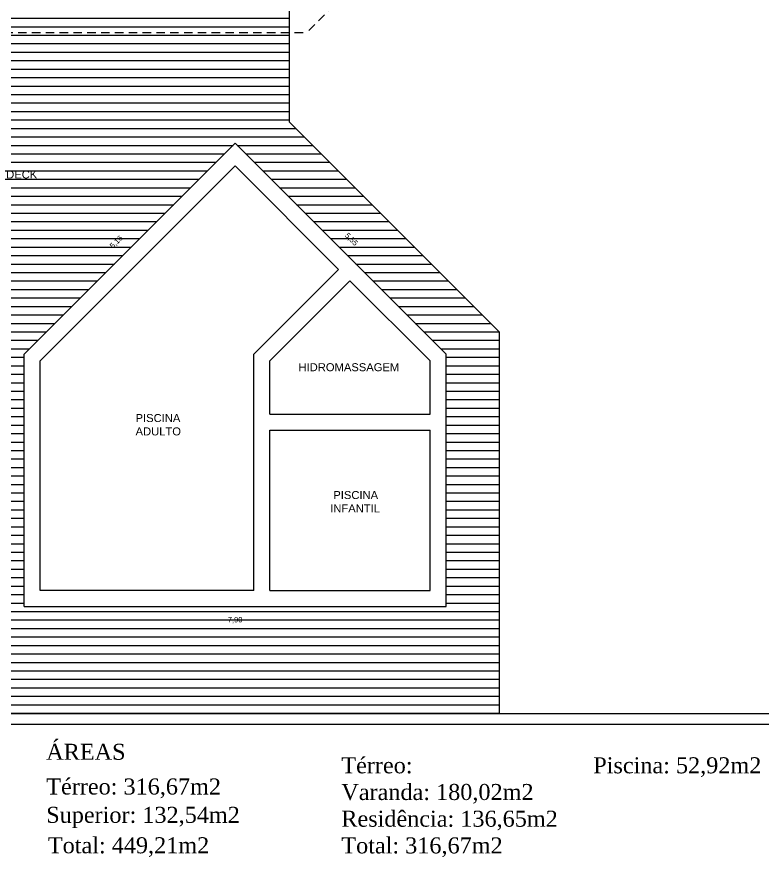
# Model space of a CAD drawing. Header units: millimetres. Extents: x 154.1 to 235.2, y 94.9 to 137.4.
# Drawn here: x 163.72 to 177.69, y 94.93 to 110.68 of the extents above; entities that cross this region are included whole.
import ezdxf

# ---------------------------------------------------------------- set-up
doc = ezdxf.new("R2010")
doc.units = ezdxf.units.MM
doc.header["$LTSCALE"] = 0.05
doc.linetypes.add('HIDDEN2', pattern=[4.7625, 3.175, -1.5875])
for name, color, linetype in [('Cotas', 6, 'Continuous'), ('Desnivel', 1, 'Continuous'), ('Janela', 2, 'Continuous'), ('Parede', 5, 'Continuous'), ('Projeção', 1, 'HIDDEN2'), ('Texto', 2, 'Continuous')]:
    doc.layers.add(name, color=color, linetype=linetype)
doc.styles.get("Standard").update_dxf_attribs({"font": 'arial.ttf'})
doc.dimstyles.new('ISO-25', dxfattribs={"dimtxt": 0.3, "dimasz": 2.5, "dimexe": 1.25, "dimexo": 0.625, "dimgap": 0.2, "dimtad": 1, "dimzin": 1, "dimtxsty": 'Standard', "dimcen": 2.5, "dimse1": 1, "dimse2": 1, "dimsd1": 1, "dimsd2": 1, "dimclrd": 6, "dimclrt": 2, "dimadec": 0, "dimazin": 0, "dimtfac": 1, "dimtmove": 0, "dimatfit": 3, "dimfxl": 1, "dimarcsym": 0})

# ---------------------------------------------------------------- blocks, each defined once
blk = doc.blocks.new('*D75')
at = {"layer": 'Defpoints', "color": 0}
for p in [(167.804, 107.883), (163.942, 104.445), (164.154, 104.233)]:
    blk.add_point(p, dxfattribs=at)
at = {"layer": 'Cotas', "color": 2, "insert": (165.583, 106.454), "char_height": 0.1, "attachment_point": 5, "rotation": 45}
blk.add_mtext('5,16', dxfattribs=at)
blk = doc.blocks.new('*D76')
at = {"layer": 'Defpoints', "color": 0}
for p in [(167.832, 108.279), (171.754, 104.357), (171.754, 104.357)]:
    blk.add_point(p, dxfattribs=at)
at = {"layer": 'Cotas', "color": 2, "insert": (169.977, 106.502), "char_height": 0.1, "attachment_point": 5, "rotation": 315}
blk.add_mtext('5,55', dxfattribs=at)
blk = doc.blocks.new('*D77')
at = {"layer": 'Defpoints', "color": 0}
for p in [(163.854, 99.633), (171.754, 99.633), (163.854, 99.114)]:
    blk.add_point(p, dxfattribs=at)
at = {"layer": 'Cotas', "color": 2, "insert": (167.804, 99.374), "char_height": 0.1, "attachment_point": 5}
blk.add_mtext('7,90', dxfattribs=at)

msp = doc.modelspace()

# ---------------------------------------------------------------- hatches: boundary and pattern name
at = {"layer": 'Desnivel'}
h = msp.add_hatch(dxfattribs=at)
h.set_pattern_fill('LINE,_O', color=256, scale=0.05)
h.set_pattern_definition([(0, (0, 0), (0, 0.15875), [])])
h.paths.add_polyline_path([(168.814, 110.381), (161.154, 110.381), (161.154, 97.626), (172.754, 97.626), (172.754, 104.771), (168.814, 108.711)])
h.paths.add_polyline_path([(167.804, 108.307), (171.754, 104.357), (171.754, 99.633), (163.854, 99.633), (163.854, 104.357)], flags=16)
h.paths.add_polyline_path([(167.804, 107.883), (169.742, 105.945), (168.154, 104.357), (168.154, 99.933), (164.154, 99.933), (164.154, 104.233)], flags=0)
h.paths.add_polyline_path([(169.954, 105.733), (171.454, 104.233), (171.454, 103.233), (168.454, 103.233), (168.454, 104.233)], flags=0)
h.paths.add_polyline_path([(168.454, 102.933), (171.454, 102.933), (171.454, 99.933), (168.454, 99.933)], flags=0)
h.paths.add_polyline_path([(168.814, 111.169), (168.603, 111.169), (168.603, 111.181), (164.261, 111.181), (164.261, 111.184), (164.061, 111.184), (164.061, 111.181), (160.354, 111.181), (160.354, 107.713), (160.354, 107.513), (160.354, 103.474), (160.354, 103.274), (160.354, 99.276), (160.354, 97.626), (161.154, 97.626), (161.154, 110.381), (168.814, 110.381)])
h.paths.add_polyline_path([(165.413, 106.404), (165.632, 106.623), (165.753, 106.503), (165.534, 106.284)], flags=24)
h.paths.add_polyline_path([(169.927, 106.671), (170.147, 106.452), (170.027, 106.332), (169.807, 106.551)], flags=24)
h.paths.add_polyline_path([(167.65, 99.459), (167.958, 99.459), (167.958, 99.289), (167.65, 99.289)], flags=24)
h.paths.add_polyline_path([(168.953, 104.225), (170.932, 104.225), (170.932, 103.995), (168.953, 103.995)], flags=8)
h.paths.add_polyline_path([(165.902, 103.273), (166.836, 103.273), (166.836, 102.79), (165.902, 102.79)], flags=24)
h.paths.add_polyline_path([(169.546, 101.83), (170.586, 101.83), (170.586, 101.353), (169.546, 101.353)], flags=8)
h.paths.add_polyline_path([(164.423, 111.07), (164.734, 111.07), (164.734, 110.9), (164.423, 110.9)], flags=24)
h.paths.add_polyline_path([(160.473, 105.024), (160.473, 105.422), (160.643, 105.422), (160.643, 105.024)], flags=24)

# ---------------------------------------------------------------- linework, layer by layer
for p, q in [((168.814, 111.181), (168.814, 108.711)), ((172.754, 104.771), (168.814, 108.711)), ((172.754, 97.626), (172.754, 104.771))]:
    msp.add_line(p, q, dxfattribs=at)
at = {"layer": 'Janela'}
for p, q in [((163.854, 104.357), (167.804, 108.307)), ((171.754, 104.357), (167.804, 108.307)), ((164.154, 104.233), (167.804, 107.883)), ((169.742, 105.945), (167.804, 107.883)), ((168.154, 104.357), (169.742, 105.945)), ((168.454, 104.233), (169.954, 105.733)), ((171.454, 104.233), (169.954, 105.733)), ((163.854, 99.633), (163.854, 104.357)), ((164.154, 99.933), (164.154, 104.233)), ((168.154, 99.933), (168.154, 104.357)), ((168.454, 103.233), (168.454, 104.233)), ((171.454, 103.233), (171.454, 104.233)), ((171.754, 99.633), (171.754, 104.357)), ((168.454, 103.233), (171.454, 103.233)), ((168.454, 99.933), (168.454, 102.933)), ((168.454, 102.933), (171.454, 102.933)), ((171.454, 99.933), (171.454, 102.933)), ((168.154, 99.933), (164.154, 99.933)), ((168.454, 99.933), (171.454, 99.933)), ((163.854, 99.633), (171.754, 99.633))]:
    msp.add_line(p, q, dxfattribs=at)
at = {"layer": 'Parede'}
for p, q in [((160.354, 97.626), (183.854, 97.626)), ((154.054, 97.426), (184.054, 97.426))]:
    msp.add_line(p, q, dxfattribs=at)
at = {"layer": 'Projeção'}
for p in [(172.224, 113.459), (161.154, 110.381)]:
    msp.add_line(p, (169.146, 110.381), dxfattribs=at)

# ---------------------------------------------------------------- texts
at = {"layer": 'Janela', "char_height": 0.15, "attachment_point": 1}
for s, insert in [('DECK', (163.517, 107.797)), ('HIDROMASSAGEM', (168.99, 104.187)), ('PISCINA\\PADULTO', (165.94, 103.235)), (' PISCINA\\PINFANTIL', (169.584, 101.793))]:
    msp.add_mtext(s, dxfattribs=dict(at, insert=insert))
at = {"layer": 'Texto', "char_height": 0.3, "attachment_point": 1}
for s, insert in [('{\\fTimes New Roman|b0|i0|c0|p18;ÁREAS}', (164.267, 97.059)), ('{\\fTimes New Roman|b0|i0|c0|p18;Térreo: \\PVaranda: 180,02m2\\PResidência: 136,65m2\\PTotal: 316,67m2}', (169.792, 96.806)), ('{\\fTimes New Roman|b0|i0|c0|p18;Piscina: 52,92m2}', (174.509, 96.806)), ('{\\fTimes New Roman|b0|i0|c0|p18;Térreo: 316,67m2}', (164.267, 96.409)), ('{\\fTimes New Roman|b0|i0|c0|p18;Superior: 132,54m2}', (164.267, 95.878)), ('{\\fTimes New Roman|b0|i0|c0|p18;Total: 449,21m2}', (164.298, 95.308))]:
    msp.add_mtext(s, dxfattribs=dict(at, insert=insert))

# ---------------------------------------------------------------- dimensions: what is measured, and where the dimension line sits
at = {"layer": 'Cotas'}
for base, p1, p2, angle, picture, middle in [((171.754, 104.357), (167.832, 108.279), (171.754, 104.357), 315, '*D76', (169.793, 106.318)), ((163.942, 104.445), (167.804, 107.883), (164.154, 104.233), 225, '*D75', (165.767, 106.27))]:
    dim = msp.add_linear_dim(base=base, p1=p1, p2=p2, angle=angle, dimstyle='ISO-25', override={"dimtxt": 0.1}, dxfattribs=at)
    dim.commit()
    dim.dimension.update_dxf_attribs({"geometry": picture, "text_midpoint": middle, "dimtype": 161})
dim = msp.add_linear_dim(base=(163.854, 99.114), p1=(171.754, 99.633), p2=(163.854, 99.633), dimstyle='ISO-25', override={"dimtxt": 0.1}, dxfattribs=at)
dim.commit()
dim.dimension.update_dxf_attribs({"geometry": '*D77', "text_midpoint": (167.804, 99.114), "dimtype": 160})

doc.saveas('drawing.dxf')
